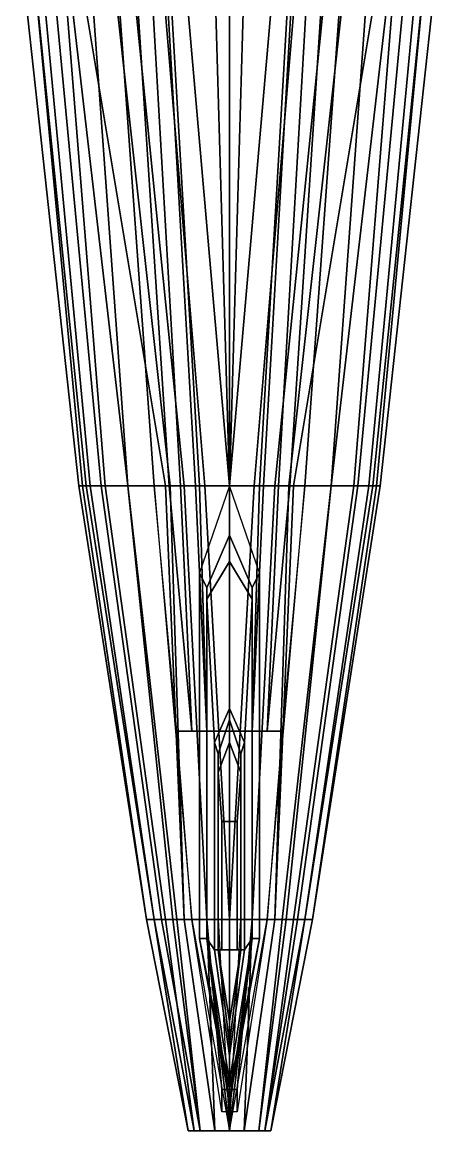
# Model space of a CAD drawing. Extents: x -0.55 to 0.55, y -2.94 to 2.94.
# Drawn here: x -0.55 to 0.55, y -2.94 to 0 of the extents above; entities that cross this region are included whole.
import ezdxf

# ---------------------------------------------------------------- set-up
doc = ezdxf.new("R2010")
doc.units = 0
doc.layers.get('0').update_dxf_attribs({"linetype": 'CONTINUOUS'})

msp = doc.modelspace()

# ---------------------------------------------------------------- linework, layer by layer
for points in [[(-0.3999999999999983, -1.229999999999995, 0.0100000000000016), (-0.3799999999999987, -1.229999999999995, 0.1000000000000014), (-0.5200000000000009, 0.1500000000000021, 0.2400000000000002), (-0.5500000000000002, 0.1500000000000021, 0.0400000000000009)], [(-0.3900000000000003, -1.229999999999995, -0.1799999999999979), (-0.3999999999999983, -1.229999999999995, -0.1399999999999988), (-0.5500000000000002, 0.1500000000000021, -0.0399999999999992), (-0.5200000000000009, 0.1500000000000021, -0.2499999999999982)], [(-0.3999999999999983, -1.229999999999995, -0.1399999999999988), (-0.3999999999999983, -1.229999999999995, 0.0100000000000016), (-0.5500000000000002, 0.1500000000000021, 0.0400000000000009), (-0.5500000000000002, 0.1500000000000021, -0.0399999999999992)], [(-0.3699999999999989, -1.229999999999995, -0.2399999999999984), (-0.3900000000000003, -1.229999999999995, -0.1799999999999979), (-0.5200000000000009, 0.1500000000000021, -0.2499999999999982), (-0.5000000000000013, 0.1500000000000021, -0.3199999999999985)], [(-0.3799999999999987, -1.229999999999995, 0.1000000000000014), (-0.3399999999999996, -1.229999999999995, 0.1700000000000017), (-0.4700000000000001, 0.1500000000000021, 0.3300000000000018), (-0.5200000000000009, 0.1500000000000021, 0.2400000000000002)], [(-0.329999999999998, -1.229999999999995, -0.2999999999999989), (-0.3699999999999989, -1.229999999999995, -0.2399999999999984), (-0.5000000000000013, 0.1500000000000021, -0.3199999999999985), (-0.4400000000000007, 0.1500000000000021, -0.3999999999999986)], [(-0.3399999999999996, -1.229999999999995, 0.1700000000000017), (-0.2699999999999993, -1.229999999999995, 0.2600000000000016), (-0.43, 0.1500000000000021, 0.370000000000001), (-0.4700000000000001, 0.1500000000000021, 0.3300000000000018)], [(-0.2699999999999993, -1.229999999999995, -0.3499999999999979), (-0.329999999999998, -1.229999999999995, -0.2999999999999989), (-0.4400000000000007, 0.1500000000000021, -0.3999999999999986), (-0.3700000000000004, 0.1500000000000021, -0.4599999999999991)], [(-0.2699999999999993, -1.229999999999995, 0.2600000000000016), (-0.1699999999999996, -1.229999999999995, 0.3200000000000021), (-0.3999999999999997, 0.1500000000000021, 0.4000000000000004), (-0.43, 0.1500000000000021, 0.370000000000001)], [(-0.3700000000000004, 0.1500000000000021, -0.4599999999999991), (-0.3000000000000001, 0.1500000000000021, -0.4999999999999983), (-0.199999999999999, -1.229999999999995, -0.3999999999999986), (-0.2699999999999993, -1.229999999999995, -0.3499999999999979)], [(0.4299999999999997, 0.1500000000000021, 0.370000000000001), (0.3999999999999994, 0.1500000000000021, 0.4000000000000004), (0.1699999999999987, -1.229999999999995, 0.3200000000000021), (0.2699999999999983, -1.229999999999995, 0.2600000000000016)], [(0.2699999999999983, -1.229999999999995, -0.3499999999999979), (0.199999999999998, -1.229999999999995, -0.3999999999999986), (0.2999999999999998, 0.1500000000000021, -0.4999999999999983), (0.3700000000000001, 0.1500000000000021, -0.4599999999999991)], [(0.3700000000000001, 0.1500000000000021, -0.4599999999999991), (0.4400000000000003, 0.1500000000000021, -0.3999999999999986), (0.329999999999997, -1.229999999999995, -0.2999999999999989), (0.2699999999999983, -1.229999999999995, -0.3499999999999979)], [(0.4699999999999997, 0.1500000000000021, 0.3300000000000018), (0.4299999999999997, 0.1500000000000021, 0.370000000000001), (0.2699999999999983, -1.229999999999995, 0.2600000000000016), (0.3399999999999986, -1.229999999999995, 0.1700000000000017)], [(0.4400000000000003, 0.1500000000000021, -0.3999999999999986), (0.5000000000000008, 0.1500000000000021, -0.3199999999999985), (0.3699999999999979, -1.229999999999995, -0.2399999999999984), (0.329999999999997, -1.229999999999995, -0.2999999999999989)], [(0.5200000000000004, 0.1500000000000021, 0.2400000000000002), (0.4699999999999997, 0.1500000000000021, 0.3300000000000018), (0.3399999999999986, -1.229999999999995, 0.1700000000000017), (0.3799999999999977, -1.229999999999995, 0.1000000000000014)], [(0.5000000000000008, 0.1500000000000021, -0.3199999999999985), (0.5200000000000004, 0.1500000000000021, -0.2499999999999982), (0.3899999999999993, -1.229999999999995, -0.1799999999999979), (0.3699999999999979, -1.229999999999995, -0.2399999999999984)], [(0.5499999999999998, 0.1500000000000021, 0.0400000000000009), (0.5200000000000004, 0.1500000000000021, 0.2400000000000002), (0.3799999999999977, -1.229999999999995, 0.1000000000000014), (0.3999999999999973, -1.229999999999995, 0.0100000000000016)], [(0.5200000000000004, 0.1500000000000021, -0.2499999999999982), (0.5499999999999998, 0.1500000000000021, -0.0399999999999992), (0.3999999999999973, -1.229999999999995, -0.1399999999999988), (0.3899999999999993, -1.229999999999995, -0.1799999999999979)], [(0.5499999999999998, 0.1500000000000021, -0.0399999999999992), (0.5499999999999998, 0.1500000000000021, 0.0400000000000009), (0.3999999999999973, -1.229999999999995, 0.0100000000000016), (0.3999999999999973, -1.229999999999995, -0.1399999999999988)], [(-0.2200000000000015, -2.379999999999997, -0.0399999999999992), (-0.2000000000000019, -2.379999999999997), (-0.3799999999999987, -1.229999999999995, 0.1000000000000014), (-0.3999999999999983, -1.229999999999995, 0.0100000000000016)], [(-0.2200000000000015, -2.379999999999997, -0.1400000000000006), (-0.2200000000000015, -2.379999999999997, -0.0399999999999992), (-0.3999999999999983, -1.229999999999995, 0.0100000000000016), (-0.3999999999999983, -1.229999999999995, -0.1399999999999988)], [(-0.2200000000000015, -2.379999999999997, -0.1400000000000006), (-0.2200000000000015, -2.379999999999997, -0.1400000000000006), (-0.3999999999999983, -1.229999999999995, -0.1399999999999988), (-0.3900000000000003, -1.229999999999995, -0.1799999999999979)], [(-0.2000000000000019, -2.379999999999997, -0.1899999999999977), (-0.2200000000000015, -2.379999999999997, -0.1400000000000006), (-0.3900000000000003, -1.229999999999995, -0.1799999999999979), (-0.3699999999999989, -1.229999999999995, -0.2399999999999984)], [(-0.2000000000000019, -2.379999999999997), (-0.1800000000000023, -2.379999999999997, 0.0399999999999992), (-0.3399999999999996, -1.229999999999995, 0.1700000000000017), (-0.3799999999999987, -1.229999999999995, 0.1000000000000014)], [(-0.1700000000000026, -2.379999999999997, -0.2300000000000004), (-0.2000000000000019, -2.379999999999997, -0.1899999999999977), (-0.3699999999999989, -1.229999999999995, -0.2399999999999984), (-0.329999999999998, -1.229999999999995, -0.2999999999999989)], [(-0.1800000000000023, -2.379999999999997, 0.0399999999999992), (-0.1500000000000012, -2.379999999999997, 0.0700000000000003), (-0.2699999999999993, -1.229999999999995, 0.2600000000000016), (-0.3399999999999996, -1.229999999999995, 0.1700000000000017)], [(-0.1400000000000014, -2.379999999999997, -0.259999999999998), (-0.1700000000000026, -2.379999999999997, -0.2300000000000004), (-0.329999999999998, -1.229999999999995, -0.2999999999999989), (-0.2699999999999993, -1.229999999999995, -0.3499999999999979)], [(-0.2699999999999993, -1.229999999999995, -0.3499999999999979), (-0.199999999999999, -1.229999999999995, -0.3999999999999986), (-0.1000000000000023, -2.379999999999997, -0.2899999999999991), (-0.1400000000000014, -2.379999999999997, -0.259999999999998)], [(-0.1500000000000012, -2.379999999999997, 0.0700000000000003), (-0.1200000000000018, -2.379999999999997, 0.0899999999999999), (-0.1699999999999996, -1.229999999999995, 0.3200000000000021), (-0.2699999999999993, -1.229999999999995, 0.2600000000000016)], [(-2e-16, -1.360000000000001, 0.4800000000000005), (-2e-16, -1.229999999999998, 0.4700000000000007), (-0.0800000000000003, -1.459999999999999, 0.2400000000000002), (-0.0599999999999998, -1.499999999999998, 0.4800000000000005)], [(0.0600000000000003, -1.499999999999998, 0.4800000000000005), (0.0799999999999999, -1.459999999999999, 0.2400000000000002), (-2e-16, -1.229999999999998, 0.4700000000000007), (-2e-16, -1.360000000000001, 0.4800000000000005)], [(0.1400000000000008, -2.379999999999997, -0.259999999999998), (0.1000000000000008, -2.379999999999997, -0.2899999999999991), (0.199999999999998, -1.229999999999995, -0.3999999999999986), (0.2699999999999983, -1.229999999999995, -0.3499999999999979)], [(0.2699999999999983, -1.229999999999995, 0.2600000000000016), (0.1699999999999987, -1.229999999999995, 0.3200000000000021), (0.1200000000000013, -2.379999999999997, 0.0899999999999999), (0.1500000000000006, -2.379999999999997, 0.0700000000000003)], [(0.2699999999999983, -1.229999999999995, -0.3499999999999979), (0.329999999999997, -1.229999999999995, -0.2999999999999989), (0.1700000000000019, -2.379999999999997, -0.2300000000000004), (0.1400000000000008, -2.379999999999997, -0.259999999999998)], [(0.3399999999999986, -1.229999999999995, 0.1700000000000017), (0.2699999999999983, -1.229999999999995, 0.2600000000000016), (0.1500000000000006, -2.379999999999997, 0.0700000000000003), (0.1800000000000017, -2.379999999999997, 0.0399999999999992)], [(0.329999999999997, -1.229999999999995, -0.2999999999999989), (0.3699999999999979, -1.229999999999995, -0.2399999999999984), (0.2000000000000013, -2.379999999999997, -0.1899999999999977), (0.1700000000000019, -2.379999999999997, -0.2300000000000004)], [(0.3799999999999977, -1.229999999999995, 0.1000000000000014), (0.3399999999999986, -1.229999999999995, 0.1700000000000017), (0.1800000000000017, -2.379999999999997, 0.0399999999999992), (0.2000000000000013, -2.379999999999997)], [(0.3999999999999973, -1.229999999999995, 0.0100000000000016), (0.3799999999999977, -1.229999999999995, 0.1000000000000014), (0.2000000000000013, -2.379999999999997), (0.2200000000000009, -2.379999999999997, -0.0399999999999992)], [(0.3699999999999979, -1.229999999999995, -0.2399999999999984), (0.3899999999999993, -1.229999999999995, -0.1799999999999979), (0.2200000000000009, -2.379999999999997, -0.1400000000000006), (0.2000000000000013, -2.379999999999997, -0.1899999999999977)], [(0.3999999999999973, -1.229999999999995, -0.1399999999999988), (0.3999999999999973, -1.229999999999995, 0.0100000000000016), (0.2200000000000009, -2.379999999999997, -0.0399999999999992), (0.2200000000000009, -2.379999999999997, -0.1400000000000006)], [(0.3899999999999993, -1.229999999999995, -0.1799999999999979), (0.3999999999999973, -1.229999999999995, -0.1399999999999988), (0.2200000000000009, -2.379999999999997, -0.1400000000000006)], [(-2e-16, -1.430000000000001, 0.5299999999999994), (-2e-16, -1.360000000000001, 0.4800000000000005), (-0.0599999999999998, -1.499999999999998, 0.4800000000000005), (-0.0599999999999998, -1.529999999999999, 0.5299999999999994)], [(0.0600000000000003, -1.529999999999999, 0.5299999999999994), (0.0600000000000003, -1.499999999999998, 0.4800000000000005), (-2e-16, -1.360000000000001, 0.4800000000000005), (-2e-16, -1.430000000000001, 0.5299999999999994)], [(-2e-16, -1.819999999999998, 1.38), (-2e-16, -1.430000000000001, 0.5299999999999994), (-0.0599999999999998, -1.529999999999999, 0.5299999999999994), (-0.0400000000000003, -1.909999999999998, 1.38)], [(0.0399999999999998, -1.909999999999998, 1.38), (0.0600000000000003, -1.529999999999999, 0.5299999999999994), (-2e-16, -1.430000000000001, 0.5299999999999994), (-2e-16, -1.819999999999998, 1.38)], [(-0.0800000000000003, -1.459999999999999, 0.2400000000000002), (-0.0800000000000003, -1.459999999999999, 0.120000000000001), (-0.0800000000000004, -2.430000000000001, 0.120000000000001), (-0.0800000000000004, -2.430000000000001, 0.2400000000000002)], [(-0.0599999999999998, -1.499999999999998, 0.4800000000000005), (-0.0800000000000003, -1.459999999999999, 0.2400000000000002), (-0.0800000000000004, -2.430000000000001, 0.2400000000000002), (-0.0599999999999999, -2.430000000000001, 0.4800000000000005)], [(0.0799999999999998, -2.430000000000001, 0.2400000000000002), (0.0799999999999999, -1.459999999999999, 0.2400000000000002), (0.0600000000000003, -1.499999999999998, 0.4800000000000005), (0.0600000000000002, -2.430000000000001, 0.4800000000000005)], [(0.0799999999999998, -2.430000000000001, 0.120000000000001), (0.0799999999999999, -1.459999999999999, 0.120000000000001), (0.0799999999999999, -1.459999999999999, 0.2400000000000002), (0.0799999999999998, -2.430000000000001, 0.2400000000000002)], [(-0.0599999999999998, -1.529999999999999, 0.5299999999999994), (-0.0599999999999998, -1.499999999999998, 0.4800000000000005), (-0.0599999999999999, -2.430000000000001, 0.4800000000000005), (-0.0599999999999999, -2.430000000000001, 0.5299999999999994)], [(0.0600000000000002, -2.430000000000001, 0.4800000000000005), (0.0600000000000003, -1.499999999999998, 0.4800000000000005), (0.0600000000000003, -1.529999999999999, 0.5299999999999994), (0.0600000000000002, -2.430000000000001, 0.5299999999999994)], [(-0.0400000000000003, -1.909999999999998, 1.38), (-0.0599999999999998, -1.529999999999999, 0.5299999999999994), (-0.0599999999999999, -2.430000000000001, 0.5299999999999994), (-0.0400000000000004, -2.459999999999999, 1.38)], [(0.0600000000000002, -2.430000000000001, 0.5299999999999994), (0.0600000000000003, -1.529999999999999, 0.5299999999999994), (0.0399999999999998, -1.909999999999998, 1.38), (0.0399999999999997, -2.459999999999999, 1.38)], [(-2e-16, -1.849999999999999, 1.439999999999999), (-2e-16, -1.819999999999998, 1.38), (-0.0400000000000003, -1.909999999999998, 1.38), (-0.0300000000000005, -1.939999999999999, 1.439999999999999)], [(0.03, -1.939999999999999, 1.439999999999999), (0.0399999999999998, -1.909999999999998, 1.38), (-2e-16, -1.819999999999998, 1.38), (-2e-16, -1.849999999999999, 1.439999999999999)], [(-3e-16, -1.909999999999998, 1.48), (-2e-16, -1.849999999999999, 1.439999999999999), (-0.0300000000000005, -1.939999999999999, 1.439999999999999), (-0.0300000000000005, -1.989999999999996, 1.48)], [(0.03, -1.989999999999996, 1.48), (0.03, -1.939999999999999, 1.439999999999999), (-2e-16, -1.849999999999999, 1.439999999999999), (-3e-16, -1.909999999999998, 1.48)], [(-0.0300000000000005, -1.939999999999999, 1.439999999999999), (-0.0400000000000003, -1.909999999999998, 1.38), (-0.0400000000000004, -2.459999999999999, 1.38), (-0.0300000000000006, -2.459999999999999, 1.439999999999999)], [(-3e-16, -2.119999999999999, 1.529999999999999), (-3e-16, -1.909999999999998, 1.48), (-0.0300000000000005, -1.989999999999996, 1.48), (-0.0199999999999999, -2.119999999999999, 1.519999999999999)], [(0.0200000000000002, -2.119999999999999, 1.519999999999999), (0.03, -1.989999999999996, 1.48), (-3e-16, -1.909999999999998, 1.48), (-3e-16, -2.119999999999999, 1.529999999999999)], [(0.0399999999999997, -2.459999999999999, 1.38), (0.0399999999999998, -1.909999999999998, 1.38), (0.03, -1.939999999999999, 1.439999999999999), (0.0299999999999999, -2.459999999999999, 1.439999999999999)], [(-0.0300000000000005, -1.989999999999996, 1.48), (-0.0300000000000005, -1.939999999999999, 1.439999999999999), (-0.0300000000000006, -2.459999999999999, 1.439999999999999), (-0.0300000000000006, -2.459999999999999, 1.48)], [(0.0299999999999999, -2.459999999999999, 1.439999999999999), (0.03, -1.939999999999999, 1.439999999999999), (0.03, -1.989999999999996, 1.48), (0.0299999999999999, -2.459999999999999, 1.48)], [(-0.0199999999999999, -2.119999999999999, 1.519999999999999), (-0.0300000000000005, -1.989999999999996, 1.48), (-0.0300000000000006, -2.459999999999999, 1.48), (-0.0199999999999999, -2.460000000000002, 1.519999999999999)], [(0.0299999999999999, -2.459999999999999, 1.48), (0.03, -1.989999999999996, 1.48), (0.0200000000000002, -2.119999999999999, 1.519999999999999), (0.0200000000000002, -2.460000000000002, 1.519999999999999)], [(-3e-16, -2.460000000000002, 1.529999999999999), (-3e-16, -2.119999999999999, 1.529999999999999), (-0.0199999999999999, -2.119999999999999, 1.519999999999999), (-0.0199999999999999, -2.460000000000002, 1.519999999999999)], [(0.0200000000000002, -2.460000000000002, 1.519999999999999), (0.0200000000000002, -2.119999999999999, 1.519999999999999), (-3e-16, -2.119999999999999, 1.529999999999999), (-3e-16, -2.460000000000002, 1.529999999999999)], [(-0.0938908729652605, -2.939999999999999, -0.1288908729652594), (-0.1100000000000004, -2.939999999999999, -0.0899999999999999), (-0.2200000000000015, -2.379999999999997, -0.1400000000000006), (-0.2000000000000019, -2.379999999999997, -0.1899999999999977)], [(-0.1100000000000004, -2.939999999999999, -0.0899999999999999), (-0.1100000000000004, -2.939999999999999, -0.0899999999999999), (-0.2200000000000015, -2.379999999999997, -0.0399999999999992), (-0.2200000000000015, -2.379999999999997, -0.1400000000000006)], [(-0.1100000000000004, -2.939999999999999, -0.0899999999999999), (-0.1100000000000004, -2.939999999999999, -0.0899999999999999), (-0.2000000000000019, -2.379999999999997), (-0.2200000000000015, -2.379999999999997, -0.0399999999999992)], [(-0.0938908729652605, -2.939999999999999, -0.1288908729652594), (-0.0938908729652605, -2.939999999999999, -0.1288908729652594), (-0.2000000000000019, -2.379999999999997, -0.1899999999999977), (-0.1700000000000026, -2.379999999999997, -0.2300000000000004)], [(-0.1100000000000004, -2.939999999999999, -0.0899999999999999), (-0.0777817459305206, -2.939999999999999, -0.0122182540694791), (-0.1800000000000023, -2.379999999999997, 0.0399999999999992), (-0.2000000000000019, -2.379999999999997)], [(-0.0777817459305206, -2.939999999999999, -0.0122182540694791), (-0.0777817459305206, -2.939999999999999, -0.0122182540694791), (-0.1500000000000012, -2.379999999999997, 0.0700000000000003), (-0.1800000000000023, -2.379999999999997, 0.0399999999999992)], [(-0.0777817459305206, -2.939999999999999, -0.1677817459305206), (-0.0938908729652605, -2.939999999999999, -0.1288908729652594), (-0.1700000000000026, -2.379999999999997, -0.2300000000000004), (-0.1400000000000014, -2.379999999999997, -0.259999999999998)], [(-0.0777817459305206, -2.939999999999999, -0.0122182540694791), (-0.0388908729652605, -2.939999999999999, 0.0038908729652594), (-0.1200000000000018, -2.379999999999997, 0.0899999999999999), (-0.1500000000000012, -2.379999999999997, 0.0700000000000003)], [(-0.1400000000000014, -2.379999999999997, -0.259999999999998), (-0.1000000000000023, -2.379999999999997, -0.2899999999999991), (-4e-16, -2.939999999999999, -0.1999999999999993), (-0.0777817459305206, -2.939999999999999, -0.1677817459305206)], [(-0.0388908729652611, -2.939999999999999, 0.0038908729652594), (-0.0388908729652605, -2.939999999999999, 0.0038908729652594), (-0.0600000000000031, -2.379999999999997, 0.1300000000000026), (-0.1200000000000018, -2.379999999999997, 0.0899999999999999)], [(-0.0800000000000004, -2.379999999999997, 0.120000000000001), (-0.0599999999999999, -2.379999999999997, 0.0700000000000003), (-0.0599999999999999, -2.430000000000001, 0.0700000000000003), (-0.0800000000000004, -2.430000000000001, 0.120000000000001)], [(-0.0388908729652605, -2.939999999999999, 0.0038908729652594), (-4e-16, -2.939999999999999, 0.0199999999999996), (1.1e-15, -2.379999999999997, 0.1400000000000006), (-0.0600000000000031, -2.379999999999997, 0.1300000000000026)], [(-0.0599999999999999, -2.379999999999997, 0.0700000000000003), (-0.0300000000000006, -2.379999999999997, 0.0199999999999996), (-4e-16, -2.939999999999999, 0.0199999999999996), (-0.0599999999999999, -2.430000000000001, 0.0700000000000003)], [(0.0600000000000017, -2.379999999999997, 0.1300000000000026), (1.1e-15, -2.379999999999997, 0.1400000000000006), (-4e-16, -2.939999999999999, 0.0199999999999996), (0.0388908729652597, -2.939999999999999, 0.0038908729652594)], [(0.0777817459305199, -2.939999999999999, -0.1677817459305206), (-4e-16, -2.939999999999999, -0.1999999999999993), (0.1000000000000008, -2.379999999999997, -0.2899999999999991), (0.1400000000000008, -2.379999999999997, -0.259999999999998)], [(-4e-16, -2.939999999999999, 0.0199999999999996), (0.03, -2.379999999999997, 0.0199999999999996), (0.0600000000000002, -2.379999999999997, 0.0700000000000003), (0.0600000000000002, -2.430000000000001, 0.0700000000000003)], [(0.1500000000000006, -2.379999999999997, 0.0700000000000003), (0.1200000000000013, -2.379999999999997, 0.0899999999999999), (0.0388908729652597, -2.939999999999999, 0.0038908729652594), (0.0777817459305199, -2.939999999999999, -0.0122182540694791)], [(0.1200000000000013, -2.379999999999997, 0.0899999999999999), (0.0600000000000017, -2.379999999999997, 0.1300000000000026), (0.0388908729652597, -2.939999999999999, 0.0038908729652594)], [(0.0600000000000002, -2.430000000000001, 0.0700000000000003), (0.0600000000000002, -2.379999999999997, 0.0700000000000003), (0.0799999999999998, -2.379999999999997, 0.120000000000001), (0.0799999999999998, -2.430000000000001, 0.120000000000001)], [(0.1400000000000008, -2.379999999999997, -0.259999999999998), (0.1700000000000019, -2.379999999999997, -0.2300000000000004), (0.0938908729652598, -2.939999999999999, -0.1288908729652594), (0.0777817459305199, -2.939999999999999, -0.1677817459305206)], [(0.1800000000000017, -2.379999999999997, 0.0399999999999992), (0.1500000000000006, -2.379999999999997, 0.0700000000000003), (0.0777817459305199, -2.939999999999999, -0.0122182540694791), (0.0938908729652598, -2.939999999999999, -0.0511091270347404)], [(0.2000000000000013, -2.379999999999997, -0.1899999999999977), (0.2200000000000009, -2.379999999999997, -0.1400000000000006), (0.1099999999999996, -2.939999999999999, -0.0899999999999999), (0.0938908729652598, -2.939999999999999, -0.1288908729652594)], [(0.1700000000000019, -2.379999999999997, -0.2300000000000004), (0.2000000000000013, -2.379999999999997, -0.1899999999999977), (0.0938908729652598, -2.939999999999999, -0.1288908729652594)], [(0.2000000000000013, -2.379999999999997), (0.1800000000000017, -2.379999999999997, 0.0399999999999992), (0.0938908729652598, -2.939999999999999, -0.0511091270347404), (0.1099999999999996, -2.939999999999999, -0.0899999999999999)], [(0.2200000000000009, -2.379999999999997, -0.1400000000000006), (0.2200000000000009, -2.379999999999997, -0.0399999999999992), (0.1099999999999996, -2.939999999999999, -0.0899999999999999)], [(0.2200000000000009, -2.379999999999997, -0.0399999999999992), (0.2000000000000013, -2.379999999999997), (0.1099999999999996, -2.939999999999999, -0.0899999999999999)], [(-0.0800000000000004, -2.430000000000001, 0.2400000000000002), (-0.0800000000000004, -2.430000000000001, 0.120000000000001), (-4e-16, -2.860000000000001, 0.120000000000001), (-4e-16, -2.83, 0.2400000000000002)], [(-0.0800000000000004, -2.430000000000001, 0.120000000000001), (-0.0599999999999999, -2.430000000000001, 0.0700000000000003), (-4e-16, -2.879999999999997, 0.0700000000000003), (-4e-16, -2.860000000000001, 0.120000000000001)], [(-0.0599999999999999, -2.430000000000001, 0.4800000000000005), (-0.0800000000000004, -2.430000000000001, 0.2400000000000002), (-4e-16, -2.83, 0.2400000000000002), (-4e-16, -2.809999999999996, 0.4800000000000005)], [(-0.0400000000000004, -2.459999999999999, 1.38), (-0.0599999999999999, -2.430000000000001, 0.5299999999999994), (-4e-16, -2.809999999999996, 0.5299999999999994), (-4e-16, -2.739999999999996, 1.38)], [(-0.0599999999999999, -2.430000000000001, 0.0700000000000003), (-4e-16, -2.939999999999999, 0.0199999999999996), (-4e-16, -2.939999999999999, 0.0199999999999996), (-4e-16, -2.879999999999997, 0.0700000000000003)], [(-0.0599999999999999, -2.430000000000001, 0.5299999999999994), (-0.0599999999999999, -2.430000000000001, 0.4800000000000005), (-4e-16, -2.809999999999996, 0.4800000000000005), (-4e-16, -2.809999999999996, 0.5299999999999994)], [(-4e-16, -2.879999999999997, 0.0700000000000003), (-4e-16, -2.939999999999999, 0.0199999999999996), (-4e-16, -2.939999999999999, 0.0199999999999996), (0.0600000000000002, -2.430000000000001, 0.0700000000000003)], [(-4e-16, -2.860000000000001, 0.120000000000001), (-4e-16, -2.879999999999997, 0.0700000000000003), (0.0600000000000002, -2.430000000000001, 0.0700000000000003), (0.0799999999999998, -2.430000000000001, 0.120000000000001)], [(-4e-16, -2.83, 0.2400000000000002), (-4e-16, -2.860000000000001, 0.120000000000001), (0.0799999999999998, -2.430000000000001, 0.120000000000001), (0.0799999999999998, -2.430000000000001, 0.2400000000000002)], [(-4e-16, -2.809999999999996, 0.4800000000000005), (-4e-16, -2.83, 0.2400000000000002), (0.0799999999999998, -2.430000000000001, 0.2400000000000002), (0.0600000000000002, -2.430000000000001, 0.4800000000000005)], [(-4e-16, -2.809999999999996, 0.5299999999999994), (-4e-16, -2.809999999999996, 0.4800000000000005), (0.0600000000000002, -2.430000000000001, 0.4800000000000005), (0.0600000000000002, -2.430000000000001, 0.5299999999999994)], [(-4e-16, -2.739999999999996, 1.38), (-4e-16, -2.809999999999996, 0.5299999999999994), (0.0600000000000002, -2.430000000000001, 0.5299999999999994), (0.0399999999999997, -2.459999999999999, 1.38)], [(-0.0300000000000006, -2.459999999999999, 1.439999999999999), (-0.0400000000000004, -2.459999999999999, 1.38), (-4e-16, -2.739999999999996, 1.38), (-4e-16, -2.709999999999999, 1.439999999999999)], [(-0.0300000000000006, -2.459999999999999, 1.48), (-0.0300000000000006, -2.459999999999999, 1.439999999999999), (-4e-16, -2.709999999999999, 1.439999999999999), (-3e-16, -2.65, 1.48)], [(-0.0199999999999999, -2.460000000000002, 1.519999999999999), (-0.0300000000000006, -2.459999999999999, 1.48), (-3e-16, -2.65, 1.48), (-3e-16, -2.460000000000002, 1.529999999999999)], [(-4e-16, -2.709999999999999, 1.439999999999999), (-4e-16, -2.739999999999996, 1.38), (0.0399999999999997, -2.459999999999999, 1.38), (0.0299999999999999, -2.459999999999999, 1.439999999999999)], [(-3e-16, -2.65, 1.48), (-4e-16, -2.709999999999999, 1.439999999999999), (0.0299999999999999, -2.459999999999999, 1.439999999999999), (0.0299999999999999, -2.459999999999999, 1.48)], [(-3e-16, -2.460000000000002, 1.529999999999999), (-3e-16, -2.65, 1.48), (0.0299999999999999, -2.459999999999999, 1.48), (0.0200000000000002, -2.460000000000002, 1.519999999999999)], [(-0.05, -2.689999999999999, -0.8799999999999998), (-0.05, -2.669999999999996, -0.8899999999999996), (-0.0499999999999999, -2.559999999999996, -0.7300000000000005), (-0.0499999999999999, -2.599999999999999, -0.7199999999999989)], [(-0.0499999999999999, -2.599999999999999, -0.7199999999999989), (-0.0499999999999999, -2.559999999999996, -0.7300000000000005), (-0.05, -2.669999999999996, -0.8899999999999996), (-0.05, -2.689999999999999, -0.8799999999999998)], [(0.0500000000000001, -2.599999999999999, -0.7199999999999989), (0.0500000000000001, -2.559999999999996, -0.7300000000000005), (0.0500000000000001, -2.669999999999996, -0.8899999999999996), (0.0500000000000001, -2.689999999999999, -0.8799999999999998)], [(0.0500000000000001, -2.689999999999999, -0.8799999999999998), (0.0500000000000001, -2.669999999999996, -0.8899999999999996), (0.0500000000000001, -2.559999999999996, -0.7300000000000005), (0.0500000000000001, -2.599999999999999, -0.7199999999999989)], [(-4e-16, -2.939999999999999, -0.1999999999999993), (-0.0777817459305206, -2.939999999999999, -0.0122182540694791), (-0.1100000000000004, -2.939999999999999, -0.0899999999999999), (-0.0777817459305206, -2.939999999999999, -0.1677817459305206)], [(0.0777817459305199, -2.939999999999999, -0.1677817459305206), (-4e-16, -2.939999999999999, 0.0199999999999996), (-0.0777817459305206, -2.939999999999999, -0.0122182540694791), (-4e-16, -2.939999999999999, -0.1999999999999993)], [(0.1099999999999996, -2.939999999999999, -0.0899999999999999), (0.0777817459305199, -2.939999999999999, -0.0122182540694791), (-4e-16, -2.939999999999999, 0.0199999999999996), (0.0777817459305199, -2.939999999999999, -0.1677817459305206)]]:
    msp.add_3dface(points)
at = {"color": 4}
for points in [[(-0.170000000000001, -1.229999999999998, 0.3200000000000003), (-0.1570595205269207, -1.229999999999998, 0.3850561835020656), (-0.3099999999999999, 0.1500000000000039, 0.5600000000000005), (-0.3999999999999997, 0.1500000000000039, 0.4000000000000004)], [(-0.1570595205269207, -1.229999999999998, 0.3850561835020656), (-0.1202081528017135, -1.229999999999998, 0.4402081528017146), (-0.26, 0.1500000000000039, 0.620000000000001), (-0.3099999999999999, 0.1500000000000039, 0.5600000000000005)], [(-0.1202081528017135, -1.229999999999998, 0.4402081528017146), (-0.0650561835020655, -1.229999999999998, 0.47705952052692), (-0.18, 0.1500000000000039, 0.6800000000000015), (-0.26, 0.1500000000000039, 0.620000000000001)], [(-0.0650561835020655, -1.229999999999998, 0.47705952052692), (-2e-16, -1.229999999999998, 0.490000000000002), (-0.1200000000000004, 0.1500000000000039, 0.7000000000000011), (-0.18, 0.1500000000000039, 0.6800000000000015)], [(-2e-16, -1.229999999999998, 0.490000000000002), (-2e-16, -1.229999999999998, 0.490000000000002), (-0.0400000000000003, 0.1500000000000039, 0.7100000000000009), (-0.1200000000000004, 0.1500000000000039, 0.7000000000000011)], [(-2e-16, -1.229999999999998, 0.490000000000002), (-2e-16, -1.229999999999998, 0.490000000000002), (-3e-16, 0.1500000000000039, 0.7100000000000009), (-0.0400000000000003, 0.1500000000000039, 0.7100000000000009)], [(0.1799999999999996, 0.1500000000000039, 0.6800000000000015), (0.12, 0.1500000000000039, 0.7000000000000011), (-2e-16, -1.229999999999998, 0.490000000000002), (0.0650561835020652, -1.229999999999998, 0.47705952052692)], [(0.12, 0.1500000000000039, 0.7000000000000011), (0.04, 0.1500000000000039, 0.7100000000000009), (-1e-16, -1.229999999999998, 0.490000000000002), (-2e-16, -1.229999999999998, 0.490000000000002)], [(0.04, 0.1500000000000039, 0.7100000000000009), (-3e-16, 0.1500000000000039, 0.7100000000000009), (-2e-16, -1.229999999999998, 0.490000000000002), (-1e-16, -1.229999999999998, 0.490000000000002)], [(0.2599999999999997, 0.1500000000000039, 0.620000000000001), (0.1799999999999996, 0.1500000000000039, 0.6800000000000015), (0.0650561835020652, -1.229999999999998, 0.47705952052692), (0.1202081528017132, -1.229999999999998, 0.4402081528017146)], [(0.3099999999999996, 0.1500000000000039, 0.5600000000000005), (0.2599999999999997, 0.1500000000000039, 0.620000000000001), (0.1202081528017132, -1.229999999999998, 0.4402081528017146), (0.1570595205269194, -1.229999999999998, 0.3850561835020656)], [(0.3999999999999994, 0.1500000000000039, 0.4000000000000004), (0.3099999999999996, 0.1500000000000039, 0.5600000000000005), (0.1570595205269194, -1.229999999999998, 0.3850561835020656), (0.1700000000000006, -1.229999999999998, 0.3200000000000003)], [(-0.1200000000000019, -2.379999999999997, 0.0899999999999999), (-0.1200000000000018, -2.379999999999997, 0.0899999999999999), (-0.1570595205269207, -1.229999999999998, 0.3850561835020656), (-0.170000000000001, -1.229999999999998, 0.3200000000000003)], [(-0.1200000000000018, -2.379999999999997, 0.0899999999999999), (-0.0600000000000031, -2.379999999999997, 0.1300000000000026), (-0.1202081528017135, -1.229999999999998, 0.4402081528017146), (-0.1570595205269207, -1.229999999999998, 0.3850561835020656)], [(-0.0600000000000031, -2.379999999999997, 0.1300000000000026), (1.1e-15, -2.379999999999997, 0.1400000000000006), (-0.0650561835020655, -1.229999999999998, 0.47705952052692), (-0.1202081528017135, -1.229999999999998, 0.4402081528017146)], [(-3e-16, -2.379999999999997, 0.1400000000000006), (-3e-16, -2.379999999999997, 0.1400000000000006), (-2e-16, -1.229999999999998, 0.490000000000002), (-0.0650561835020655, -1.229999999999998, 0.47705952052692)], [(-3e-16, -2.379999999999997, 0.1400000000000006), (-3e-16, -2.379999999999997, 0.1400000000000006), (0.0650561835020652, -1.229999999999998, 0.47705952052692), (-2e-16, -1.229999999999998, 0.490000000000002)], [(-3e-16, -2.379999999999997, 0.1400000000000006), (0.0600000000000017, -2.379999999999997, 0.1300000000000026), (0.1202081528017132, -1.229999999999998, 0.4402081528017146), (0.0650561835020652, -1.229999999999998, 0.47705952052692)], [(0.0600000000000017, -2.379999999999997, 0.1300000000000026), (0.1200000000000013, -2.379999999999997, 0.0899999999999999), (0.1570595205269194, -1.229999999999998, 0.3850561835020656), (0.1202081528017132, -1.229999999999998, 0.4402081528017146)], [(0.1200000000000013, -2.379999999999997, 0.0899999999999999), (0.1200000000000013, -2.379999999999997, 0.0899999999999999), (0.1700000000000006, -1.229999999999998, 0.3200000000000003), (0.1570595205269194, -1.229999999999998, 0.3850561835020656)]]:
    msp.add_3dface(points, dxfattribs=at)
at = {"color": 3}
for points in [[(-0.3000000000000001, 0.1500000000000039, -0.4999999999999983), (-0.2500000000000003, 0.1500000000000039, -0.549999999999999), (-0.1599999999999998, -1.229999999999995, -0.4399999999999978), (-0.199999999999999, -1.229999999999995, -0.3999999999999986)], [(-0.2500000000000003, 0.1500000000000039, -0.549999999999999), (-0.2100000000000003, 0.1500000000000039, -0.6399999999999988), (-0.1299999999999987, -1.229999999999995, -0.4999999999999983), (-0.1599999999999998, -1.229999999999995, -0.4399999999999978)], [(-0.2100000000000003, 0.1500000000000039, -0.6399999999999988), (-0.1700000000000002, 0.1500000000000039, -0.7199999999999989), (-0.0899999999999996, -1.229999999999995, -0.5799999999999983), (-0.1299999999999987, -1.229999999999995, -0.4999999999999983)], [(-0.1700000000000002, 0.1500000000000039, -0.7199999999999989), (-0.1599999999999996, 0.1500000000000039, -0.759999999999998), (-0.079999999999998, -1.229999999999995, -0.6399999999999988), (-0.0899999999999996, -1.229999999999995, -0.5799999999999983)], [(-0.1599999999999996, 0.1500000000000039, -0.759999999999998), (-1e-16, 0.1500000000000039, -0.759999999999998), (1e-16, -1.229999999999995, -0.6399999999999988), (-0.079999999999998, -1.229999999999995, -0.6399999999999988)], [(0.0799999999999971, -1.229999999999995, -0.6399999999999988), (1e-16, -1.229999999999995, -0.6399999999999988), (-1e-16, 0.1500000000000039, -0.759999999999998), (0.1599999999999992, 0.1500000000000039, -0.759999999999998)], [(0.0899999999999986, -1.229999999999995, -0.5799999999999983), (0.0799999999999971, -1.229999999999995, -0.6399999999999988), (0.1599999999999992, 0.1500000000000039, -0.759999999999998), (0.1699999999999998, 0.1500000000000039, -0.7199999999999989)], [(0.1299999999999978, -1.229999999999995, -0.4999999999999983), (0.0899999999999986, -1.229999999999995, -0.5799999999999983), (0.1699999999999998, 0.1500000000000039, -0.7199999999999989), (0.2099999999999999, 0.1500000000000039, -0.6399999999999988)], [(0.1599999999999989, -1.229999999999995, -0.4399999999999978), (0.1299999999999978, -1.229999999999995, -0.4999999999999983), (0.2099999999999999, 0.1500000000000039, -0.6399999999999988), (0.25, 0.1500000000000039, -0.549999999999999)], [(0.199999999999998, -1.229999999999995, -0.3999999999999986), (0.1599999999999989, -1.229999999999995, -0.4399999999999978), (0.25, 0.1500000000000039, -0.549999999999999), (0.2999999999999998, 0.1500000000000039, -0.4999999999999983)], [(-0.199999999999999, -1.229999999999995, -0.3999999999999986), (-0.1599999999999998, -1.229999999999995, -0.4399999999999978), (-0.1000000000000003, -1.879999999999997, -0.4799999999999987), (-0.1400000000000003, -1.879999999999997, -0.3300000000000001)], [(-0.1599999999999998, -1.229999999999995, -0.4399999999999978), (-0.1299999999999987, -1.229999999999995, -0.4999999999999983), (-0.1000000000000003, -1.879999999999997, -0.4799999999999987)], [(-0.1299999999999987, -1.229999999999995, -0.4999999999999983), (-0.0899999999999996, -1.229999999999995, -0.5799999999999983), (-0.0600000000000003, -1.879999999999997, -0.629999999999999), (-0.1000000000000003, -1.879999999999997, -0.4799999999999987)], [(-0.0899999999999996, -1.229999999999995, -0.5799999999999983), (-0.079999999999998, -1.229999999999995, -0.6399999999999988), (-0.0600000000000003, -1.879999999999997, -0.629999999999999)], [(-0.079999999999998, -1.229999999999995, -0.6399999999999988), (-1.3e-15, -1.229999999999995, -0.6399999999999988), (-3e-16, -1.879999999999997, -0.629999999999999), (-0.0600000000000003, -1.879999999999997, -0.629999999999999)], [(0.0599999999999998, -1.879999999999997, -0.629999999999999), (-3e-16, -1.879999999999997, -0.629999999999999), (-1.3e-15, -1.229999999999995, -0.6399999999999988), (0.0799999999999971, -1.229999999999995, -0.6399999999999988)], [(0.0999999999999998, -1.879999999999997, -0.4799999999999987), (0.0599999999999998, -1.879999999999997, -0.629999999999999), (0.0899999999999986, -1.229999999999995, -0.5799999999999983), (0.1299999999999978, -1.229999999999995, -0.4999999999999983)], [(0.0599999999999998, -1.879999999999997, -0.629999999999999), (0.0599999999999998, -1.879999999999997, -0.629999999999999), (0.0799999999999971, -1.229999999999995, -0.6399999999999988), (0.0899999999999986, -1.229999999999995, -0.5799999999999983)], [(0.0999999999999998, -1.879999999999997, -0.4799999999999987), (0.0999999999999998, -1.879999999999997, -0.4799999999999987), (0.1299999999999978, -1.229999999999995, -0.4999999999999983), (0.1599999999999989, -1.229999999999995, -0.4399999999999978)], [(0.1399999999999998, -1.879999999999997, -0.3300000000000001), (0.0999999999999998, -1.879999999999997, -0.4799999999999987), (0.1599999999999989, -1.229999999999995, -0.4399999999999978), (0.199999999999998, -1.229999999999995, -0.3999999999999986)], [(-0.1400000000000003, -1.879999999999997, -0.3300000000000001), (-0.0600000000000003, -1.879999999999997, -0.629999999999999), (-0.0600000000000004, -2.379999999999997, -0.7699999999999996), (-0.1000000000000003, -2.379999999999997, -0.2900000000000009)], [(-0.0600000000000004, -2.379999999999997, -0.7699999999999996), (-0.0600000000000003, -1.879999999999997, -0.629999999999999), (0.0599999999999998, -1.879999999999997, -0.629999999999999), (0.0599999999999997, -2.379999999999997, -0.7699999999999996)], [(0.0599999999999997, -2.379999999999997, -0.7699999999999996), (0.0599999999999998, -1.879999999999997, -0.629999999999999), (0.1399999999999998, -1.879999999999997, -0.3300000000000001), (0.0999999999999997, -2.379999999999997, -0.2900000000000009)], [(-0.1000000000000003, -2.379999999999997, -0.2900000000000009), (-0.0600000000000004, -2.379999999999997, -0.7699999999999996), (-0.0200000000000004, -2.83, -0.67), (-0.0200000000000004, -2.889999999999998, -0.1999999999999993)], [(-0.0200000000000004, -2.83, -0.67), (-0.0600000000000004, -2.379999999999997, -0.7699999999999996), (0.0599999999999997, -2.379999999999997, -0.7699999999999996), (0.0199999999999996, -2.83, -0.67)], [(0.0199999999999996, -2.83, -0.67), (0.0599999999999997, -2.379999999999997, -0.7699999999999996), (0.0999999999999997, -2.379999999999997, -0.2900000000000009), (0.0199999999999996, -2.889999999999998, -0.1999999999999993)], [(-0.0200000000000004, -2.889999999999998, -0.1999999999999993), (-0.0200000000000004, -2.83, -0.67), (0.0199999999999996, -2.83, -0.67), (0.0199999999999996, -2.889999999999998, -0.1999999999999993)]]:
    msp.add_3dface(points, dxfattribs=at)

doc.saveas('drawing.dxf')
